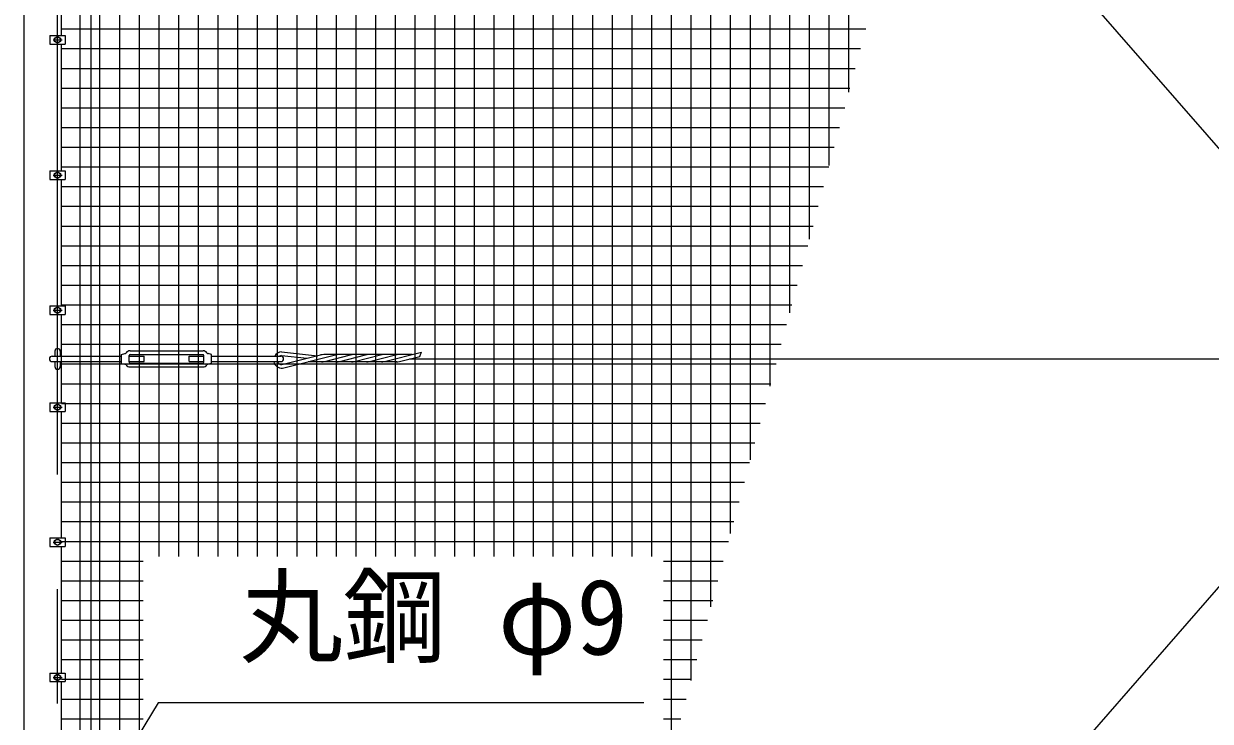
# Model space of a CAD drawing. Units: millimetres at full size; details may follow other scales. Extents: x -14700 to 14700, y -10395 to 10395.
# Drawn here: x -11719 to -9085, y 1408 to 2957 of the extents above; entities that cross this region are included whole.
import ezdxf
from ezdxf.enums import TextEntityAlignment as Align

# ---------------------------------------------------------------- set-up
doc = ezdxf.new("R2010")
doc.units = ezdxf.units.MM
doc.header["$LTSCALE"] = 40
doc.linetypes.add('USER1', pattern=[50.8, 31.75, -6.35, 6.35, -6.35])
for name, color, linetype, lineweight in [('0-0_D-STR1', 1, 'Continuous', 18), ('0-1_D-BMK', 2, 'USER1', 13), ('0-2_D-STR3', 3, 'Continuous', 13), ('0-9_D-STR-TXT', 7, 'Continuous', 13), ('0-A_D-STR2', 7, 'Continuous', 13)]:
    doc.layers.add(name, color=color, linetype=linetype, lineweight=lineweight)
doc.styles.add('ＭＳ ゴシック', font='')
doc.styles.get('ＭＳ ゴシック').set_extended_font_data('MS Gothic')

msp = doc.modelspace()

# ---------------------------------------------------------------- linework, layer by layer
at = {"layer": '0-0_D-STR1'}
msp.add_line((-11569.24, 472.52), (-11569.24, 5742.52), dxfattribs=at)
msp.add_lwpolyline([(-11569.24, 5742.52), (-11719.24, 5742.52), (-11719.24, -2057.48), (-11569.24, -2057.48), (-11569.24, -1297.48)], dxfattribs=at)
at = {"layer": '0-1_D-BMK'}
for p, q in [((-11644.24, -2108.48), (-11644.24, 5793.52)), ((-11654.24, 2920.52), (-11634.24, 2920.52)), ((-11654.24, 2620.52), (-11634.24, 2620.52)), ((-11654.24, 2320.52), (-11634.24, 2320.52)), ((-11654.24, 2105.52), (-11634.24, 2105.52)), ((-11654.24, 1805.52), (-11634.24, 1805.52)), ((-11654.24, 1505.52), (-11634.24, 1505.52))]:
    msp.add_line(p, q, dxfattribs=at)
at = {"layer": '0-2_D-STR3'}
for p, q in [((-11337.66, -898.13), (-6293.26, 4885.7)), ((-10991, 4885.7), (-8430.74, 1950.15)), ((-11635.74, 2930.02), (-11635.74, 3211.02)), ((-11661.44, 2930.02), (-11627.04, 2930.02)), ((-11661.44, 2930.02), (-11661.44, 2911.02)), ((-11650.74, 2924.27), (-11644.24, 2928.03)), ((-11650.74, 2916.77), (-11650.74, 2924.27)), ((-11644.24, 2928.03), (-11637.74, 2924.27)), ((-11637.74, 2924.27), (-11637.74, 2916.77)), ((-11627.04, 2930.02), (-11627.04, 2911.02)), ((-11661.44, 2911.02), (-11627.04, 2911.02)), ((-11644.24, 2913.02), (-11650.74, 2916.77)), ((-11637.74, 2916.77), (-11644.24, 2913.02)), ((-11635.74, 2630.02), (-11635.74, 2911.02)), ((-11661.44, 2630.02), (-11627.04, 2630.02)), ((-11661.44, 2630.02), (-11661.44, 2611.02)), ((-11661.44, 2611.02), (-11627.04, 2611.02)), ((-11650.74, 2624.27), (-11644.24, 2628.03)), ((-11650.74, 2616.77), (-11650.74, 2624.27)), ((-11644.24, 2613.02), (-11650.74, 2616.77)), ((-11644.24, 2628.03), (-11637.74, 2624.27)), ((-11637.74, 2616.77), (-11644.24, 2613.02)), ((-11637.74, 2624.27), (-11637.74, 2616.77)), ((-11635.74, 2330.02), (-11635.74, 2611.02)), ((-11627.04, 2630.02), (-11627.04, 2611.02)), ((-11661.44, 2330.02), (-11627.04, 2330.02)), ((-11661.44, 2330.02), (-11661.44, 2311.02)), ((-11650.74, 2324.27), (-11644.24, 2328.03)), ((-11650.74, 2316.77), (-11650.74, 2324.27)), ((-11644.24, 2328.03), (-11637.74, 2324.27)), ((-11637.74, 2324.27), (-11637.74, 2316.77)), ((-11627.04, 2330.02), (-11627.04, 2311.02)), ((-11661.44, 2311.02), (-11627.04, 2311.02)), ((-11644.24, 2313.02), (-11650.74, 2316.77)), ((-11637.74, 2316.77), (-11644.24, 2313.02)), ((-11635.74, 2115.02), (-11635.74, 2311.02)), ((-11656.24, 2218.52), (-11502.24, 2218.52)), ((-11650.24, 2229.52), (-11650.24, 2218.52)), ((-11638.24, 2229.52), (-11638.24, 2218.52)), ((-11502.24, 2222.52), (-11494.44, 2224.19)), ((-11502.24, 2202.52), (-11502.24, 2222.52)), ((-11485.24, 2205.02), (-11485.24, 2220.02)), ((-11485.24, 2218.52), (-11452.24, 2218.52)), ((-11483.24, 2230.52), (-11321.24, 2230.52)), ((-11483.24, 2222.02), (-11321.24, 2222.02)), ((-11352.24, 2206.52), (-11352.24, 2218.52)), ((-11352.24, 2218.52), (-11319.24, 2218.52)), ((-11319.24, 2205.02), (-11319.24, 2220.02)), ((-11302.24, 2218.52), (-11148.24, 2218.52)), ((-11147.38, 2219.88), (-11089.71, 2213.89)), ((-11147.16, 2227.9), (-11066.84, 2219.56)), ((-11145.98, 2199.94), (-11060.32, 2221.18)), ((-11144.74, 2192), (-11027.08, 2221.18)), ((-10857.32, 2222.06), (-11053.1, 2222.06)), ((-11051.09, 2206.98), (-10993.84, 2221.18)), ((-11017.85, 2206.98), (-10960.6, 2221.18)), ((-10984.61, 2206.98), (-10927.36, 2221.18)), ((-10951.37, 2206.98), (-10894.12, 2221.18)), ((-10918.13, 2206.98), (-10836.31, 2227.27)), ((-10884.89, 2206.98), (-10840.21, 2218.06)), ((-11656.24, 2206.52), (-11502.24, 2206.52)), ((-11650.24, 2206.52), (-11650.24, 2195.52)), ((-11638.24, 2206.52), (-11638.24, 2195.52)), ((-11502.24, 2202.52), (-11494.44, 2200.85)), ((-11483.24, 2203.02), (-11321.24, 2203.02)), ((-11483.24, 2194.52), (-11321.24, 2194.52)), ((-11352.24, 2206.52), (-11319.24, 2206.52)), ((-11302.24, 2202.52), (-11310.04, 2200.85)), ((-11302.24, 2206.52), (-11148.24, 2206.52)), ((-10891.17, 2206.1), (-11087.89, 2206.1)), ((-10862.55, 2212.52), (1155.76, 2212.52)), ((-11661.44, 2115.02), (-11627.04, 2115.02)), ((-11661.44, 2115.02), (-11661.44, 2096.02)), ((-11650.74, 2109.27), (-11644.24, 2113.03)), ((-11650.74, 2101.77), (-11650.74, 2109.27)), ((-11644.24, 2113.03), (-11637.74, 2109.27)), ((-11637.74, 2109.27), (-11637.74, 2101.77)), ((-11627.04, 2115.02), (-11627.04, 2096.02)), ((-11661.44, 2096.02), (-11627.04, 2096.02)), ((-11644.24, 2098.02), (-11650.74, 2101.77)), ((-11637.74, 2101.77), (-11644.24, 2098.02)), ((-11635.74, 1815.02), (-11635.74, 2096.02)), ((-11661.44, 1815.02), (-11627.04, 1815.02)), ((-11661.44, 1815.02), (-11661.44, 1796.02)), ((-11661.44, 1796.02), (-11627.04, 1796.02)), ((-11650.74, 1809.27), (-11644.24, 1813.03)), ((-11650.74, 1801.77), (-11650.74, 1809.27)), ((-11644.24, 1798.02), (-11650.74, 1801.77)), ((-11644.24, 1813.03), (-11637.74, 1809.27)), ((-11637.74, 1801.77), (-11644.24, 1798.02)), ((-11637.74, 1809.27), (-11637.74, 1801.77)), ((-11635.74, 1515.02), (-11635.74, 1796.02)), ((-11627.04, 1815.02), (-11627.04, 1796.02)), ((-11661.44, 1515.02), (-11627.04, 1515.02)), ((-11661.44, 1515.02), (-11661.44, 1496.02)), ((-11650.74, 1509.27), (-11644.24, 1513.03)), ((-11650.74, 1501.77), (-11650.74, 1509.27)), ((-11644.24, 1498.02), (-11650.74, 1501.77)), ((-11644.24, 1513.03), (-11637.74, 1509.27)), ((-11637.74, 1501.77), (-11644.24, 1498.02)), ((-11637.74, 1509.27), (-11637.74, 1501.77)), ((-11627.04, 1515.02), (-11627.04, 1496.02)), ((-11661.44, 1496.02), (-11627.04, 1496.02)), ((-11635.74, 1215.02), (-11635.74, 1496.02))]:
    msp.add_line(p, q, dxfattribs=at)
for points in [[(-11485.24, 2206.52), (-11452.24, 2206.52), (-11452.24, 2218.52)], [(-11302.24, 2202.52), (-11302.24, 2222.52), (-11310.04, 2224.19)]]:
    msp.add_lwpolyline(points, dxfattribs=at)
for centre in [(-11644.24, 2920.52), (-11644.24, 2620.52), (-11644.24, 2320.52), (-11644.24, 2105.52), (-11644.24, 1805.52), (-11644.24, 1505.52)]:
    msp.add_circle(centre, 6.25, dxfattribs=at)
for centre, radius, start, end in [((-11656.24, 2212.52), 6, 90, 270), ((-11644.24, 2229.52), 6, 0, 180), ((-11495.28, 2228.1), 4, 282.09925, 326.11888), ((-11483.24, 2220.02), 10.5, 90, 146.11888), ((-11483.24, 2220.02), 2, 90, 180), ((-11321.24, 2220.02), 10.5, 33.88112, 90), ((-11321.24, 2220.02), 2, 0, 90), ((-11309.2, 2228.1), 4, 213.88112, 257.90075), ((-11146.36, 2209.93), 18, 92.82496, 151.48944), ((-11146.36, 2209.93), 10, 95.82544, 120.77566), ((-11148.24, 2212.52), 6, 270, 90), ((-11053.1, 2192.06), 30, 90, 103.92636), ((-11019.86, 2192.06), 30, 90, 103.92636), ((-10986.62, 2192.06), 30, 90, 103.92636), ((-10953.38, 2192.06), 30, 90, 103.92636), ((-10920.14, 2192.06), 30, 90, 103.92636), ((-10886.9, 2192.06), 30, 90, 103.92636), ((-10903.58, 2250.32), 71.11, 333.02173, 341.08588), ((-11644.24, 2195.52), 6, 180, 0), ((-11495.28, 2196.94), 4, 33.88112, 77.90075), ((-11483.24, 2205.02), 10.5, 213.88112, 270), ((-11483.24, 2205.02), 2, 180, 270), ((-11321.24, 2205.02), 2, 270, 0), ((-11321.24, 2205.02), 10.5, 270, 326.11888), ((-11309.2, 2196.94), 4, 102.09925, 146.11888), ((-11146.36, 2209.93), 18, 191.63319, 275.17572), ((-11146.36, 2209.93), 10, 199.92759, 272.18972), ((-11058.31, 2236.1), 30, 270, 283.92645), ((-11025.07, 2236.1), 30, 270, 283.92645), ((-10991.83, 2236.1), 30, 270, 283.92645), ((-10958.59, 2236.1), 30, 270, 283.92645), ((-10925.35, 2236.1), 30, 270, 283.92645), ((-10892.11, 2236.1), 30, 270, 283.92645)]:
    msp.add_arc(centre, radius, start, end, dxfattribs=at)
at = {"layer": '0-9_D-STR-TXT'}
msp.add_lwpolyline([(-10342.98, 1449.05), (-11421.08, 1449.05), (-11634.7, 1095.77)], dxfattribs=at)
at = {"layer": '0-A_D-STR2'}
for p, q in [((-11593.75, 497.52), (-11593.75, 5642.52)), ((-11550, 497.52), (-11550, 5642.52)), ((-11506.25, 497.52), (-11506.25, 5642.52)), ((-11462.5, 497.52), (-11462.5, 5642.52)), ((-11418.75, 1773.73), (-11418.75, 5642.52)), ((-11375, 1773.73), (-11375, 5642.52)), ((-11331.25, 1773.73), (-11331.25, 5642.52)), ((-11287.5, 1773.73), (-11287.5, 5642.52)), ((-11243.75, 1773.73), (-11243.75, 5642.52)), ((-11200, 1773.73), (-11200, 5642.52)), ((-11156.25, 1773.73), (-11156.25, 5642.52)), ((-11112.5, 1773.73), (-11112.5, 5642.52)), ((-11068.75, 1773.73), (-11068.75, 5642.52)), ((-11025, 1773.73), (-11025, 5642.52)), ((-10981.25, 1773.73), (-10981.25, 5642.52)), ((-10937.5, 1773.73), (-10937.5, 5642.52)), ((-10893.75, 1773.73), (-10893.75, 5642.52)), ((-10850, 1773.73), (-10850, 5642.52)), ((-10806.25, 1773.73), (-10806.25, 5642.52)), ((-10762.5, 1773.73), (-10762.5, 5642.52)), ((-10718.75, 1773.73), (-10718.75, 5642.52)), ((-10675, 1773.73), (-10675, 5642.52)), ((-10631.25, 1773.73), (-10631.25, 5642.52)), ((-10587.5, 1773.73), (-10587.5, 5642.52)), ((-10543.75, 1773.73), (-10543.75, 5642.52)), ((-10500, 1773.73), (-10500, 5642.52)), ((-10456.25, 1773.73), (-10456.25, 5642.52)), ((-10412.5, 1773.73), (-10412.5, 5642.52)), ((-10368.75, 1773.73), (-10368.75, 5642.52)), ((-10325, 1773.73), (-10325, 5642.52)), ((-10281.25, 1335.26), (-10281.25, 5642.52)), ((-10237.5, 1498.54), (-10237.5, 5642.52)), ((-10193.75, 1661.81), (-10193.75, 5642.52)), ((-10150, 1825.09), (-10150, 5642.52)), ((-10106.25, 1988.37), (-10106.25, 5642.52)), ((-10062.5, 2151.64), (-10062.5, 5642.52)), ((-10018.75, 2314.92), (-10018.75, 5642.52)), ((-9975, 2478.2), (-9975, 4449.79)), ((-9931.25, 2641.48), (-9931.25, 4449.79)), ((-9887.5, 2804.75), (-9887.5, 4449.79)), ((-11635.74, 2945), (-9849.92, 2945)), ((-11635.74, 2901.25), (-9861.64, 2901.25)), ((-11635.74, 2857.5), (-9873.37, 2857.5)), ((-11635.74, 2813.75), (-9885.09, 2813.75)), ((-11635.74, 2770), (-9896.81, 2770)), ((-11635.74, 2726.25), (-9908.54, 2726.25)), ((-11635.74, 2682.5), (-9920.26, 2682.5)), ((-11635.74, 2638.75), (-9931.98, 2638.75)), ((-11635.74, 2595), (-9943.7, 2595)), ((-11635.74, 2551.25), (-9955.43, 2551.25)), ((-11635.74, 2507.5), (-9967.15, 2507.5)), ((-11635.74, 2463.75), (-9978.87, 2463.75)), ((-11635.74, 2420), (-9990.6, 2420)), ((-11635.74, 2376.25), (-10002.32, 2376.25)), ((-11635.74, 2332.5), (-10014.04, 2332.5)), ((-11635.74, 2288.75), (-10025.76, 2288.75)), ((-11635.74, 2245), (-10037.49, 2245)), ((-11635.74, 2201.25), (-10049.21, 2201.25)), ((-11635.74, 2157.5), (-10060.93, 2157.5)), ((-11635.74, 2113.75), (-10072.65, 2113.75)), ((-11635.74, 2070), (-10084.38, 2070)), ((-11635.74, 2026.25), (-10096.1, 2026.25)), ((-11635.74, 1982.5), (-10107.82, 1982.5)), ((-11635.74, 1938.75), (-10119.55, 1938.75)), ((-11635.74, 1895), (-10131.27, 1895)), ((-11635.74, 1851.25), (-10142.99, 1851.25)), ((-11635.74, 1807.5), (-10154.71, 1807.5)), ((-11635.74, 1763.75), (-11454.41, 1763.75)), ((-10298.7, 1763.75), (-10166.44, 1763.75)), ((-11635.74, 1720), (-11454.41, 1720)), ((-10298.7, 1720), (-10178.16, 1720)), ((-11635.74, 1676.25), (-11454.41, 1676.25)), ((-10298.7, 1676.25), (-10189.88, 1676.25)), ((-11635.74, 1632.5), (-11454.41, 1632.5)), ((-10298.7, 1632.5), (-10201.61, 1632.5)), ((-11635.74, 1588.75), (-11454.41, 1588.75)), ((-10298.7, 1588.75), (-10213.33, 1588.75)), ((-11635.74, 1545), (-11454.41, 1545)), ((-10298.7, 1545), (-10225.05, 1545)), ((-11635.74, 1501.25), (-11454.41, 1501.25)), ((-10298.7, 1501.25), (-10236.77, 1501.25)), ((-11635.74, 1457.5), (-11454.41, 1457.5)), ((-10298.7, 1457.5), (-10248.5, 1457.5)), ((-11635.74, 1413.75), (-11454.41, 1413.75)), ((-10298.7, 1413.75), (-10260.22, 1413.75))]:
    msp.add_line(p, q, dxfattribs=at)

# ---------------------------------------------------------------- texts
at = {"layer": '0-9_D-STR-TXT', "style": 'ＭＳ ゴシック'}
msp.add_text('丸鋼 φ9', height=168.3, dxfattribs=at).set_placement((-11240.18, 1505.54), align=Align.BOTTOM_LEFT)

doc.saveas('drawing.dxf')
